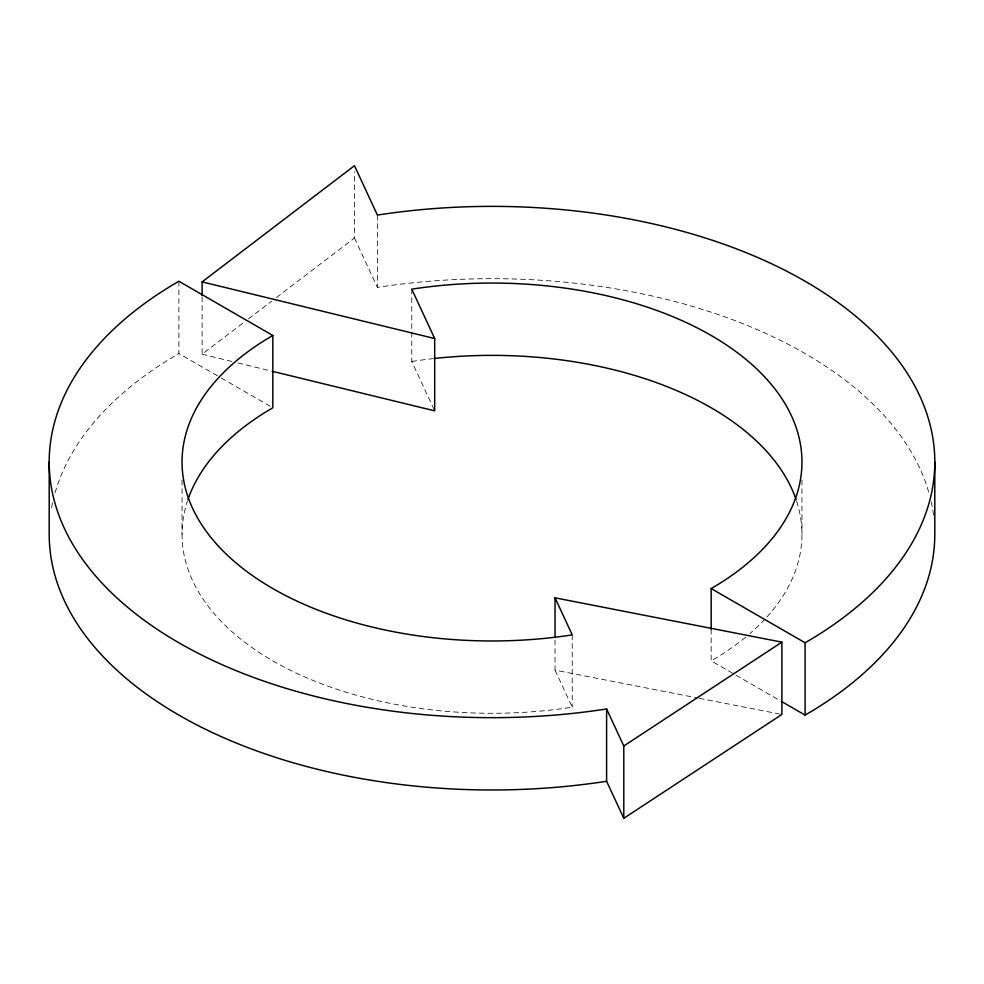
<?xml version="1.0" encoding="UTF-8"?>
<svg xmlns="http://www.w3.org/2000/svg" width="984" height="984" viewBox="0 0 984 984"><rect width="100%" height="100%" fill="white"/><g stroke="black" fill="none" stroke-linecap="round" stroke-linejoin="round"><path stroke-width="0.74" stroke-dasharray="4.92 3.69" d="M202.114 296.959L202.114 354.203L243.552 322.604M248.435 318.877L271.596 301.215M276.467 297.5L354.474 238.005L354.474 171.72M555.038 640.018L555.038 670.141L697.754 698.013M699.255 698.308L781.886 714.446M202.114 354.203L231.929 361.472M237.894 362.924L270.698 370.906M178.891 281.252L178.891 353.563L219.912 377.241M221.228 378.004L272.826 407.794M711.174 629.231L711.174 660.867L779.968 700.583M354.474 238.005L377.401 287.389A442.8 255.643 0 0 1 928.921 492.824M411.779 289.161L411.779 361.472L434.055 409.492M555.038 670.141L572.221 707.189A309.96 178.953 0 0 1 187.391 501.225M801.96 480.094L801.96 534.324M572.221 634.877L572.221 707.189M377.401 215.078L377.401 287.389M182.04 480.094L182.04 534.324M51.623 507.646A442.8 255.643 0 0 1 52.816 501.705M55.079 492.824A442.8 255.643 0 0 1 178.891 353.563M931.184 501.705A442.8 255.643 0 0 1 933.545 515.075M796.609 501.225A309.96 178.953 0 0 1 766.007 617.989M764.912 619.17A309.96 178.953 0 0 1 750.042 633.475M745.564 637.251A309.96 178.953 0 0 1 711.174 660.867M411.779 361.472A309.96 178.953 0 0 1 432.579 358.693"/><path stroke-width="1.48" d="M202.114 295.458L202.114 281.891L354.474 165.693L377.401 215.078A442.8 255.643 0 0 1 875.477 334.191A442.8 255.643 0 0 1 805.109 642.786L805.109 715.097L781.296 701.346M623.794 818.307L623.794 745.995L781.886 642.146L781.886 714.446L623.794 818.307L606.599 781.271L606.599 708.96A442.8 255.643 0 0 1 108.523 589.846A442.8 255.643 0 0 1 178.891 281.252L272.826 335.483L272.826 407.794A309.96 178.953 0 0 0 187.882 499.737M555.038 637.005L555.038 597.829L781.886 642.146M202.114 281.891L434.694 338.545L434.694 410.857L272.187 371.276M434.694 338.545L411.779 289.161A309.96 178.953 0 0 1 760.435 372.542A309.96 178.953 0 0 1 711.174 588.555L805.109 642.786M555.038 597.829L572.221 634.877A309.96 178.953 0 0 1 223.565 551.495A309.96 178.953 0 0 1 272.826 335.483M606.599 708.96L623.794 745.995M934.8 462.025L934.8 534.324A442.8 255.643 0 0 1 805.109 715.097M711.174 588.555L711.174 629.231M49.2 462.025L49.2 534.324A442.8 255.643 0 0 0 606.599 781.271M434.079 358.52A309.96 178.953 0 0 1 796.117 499.737"/></g></svg>
